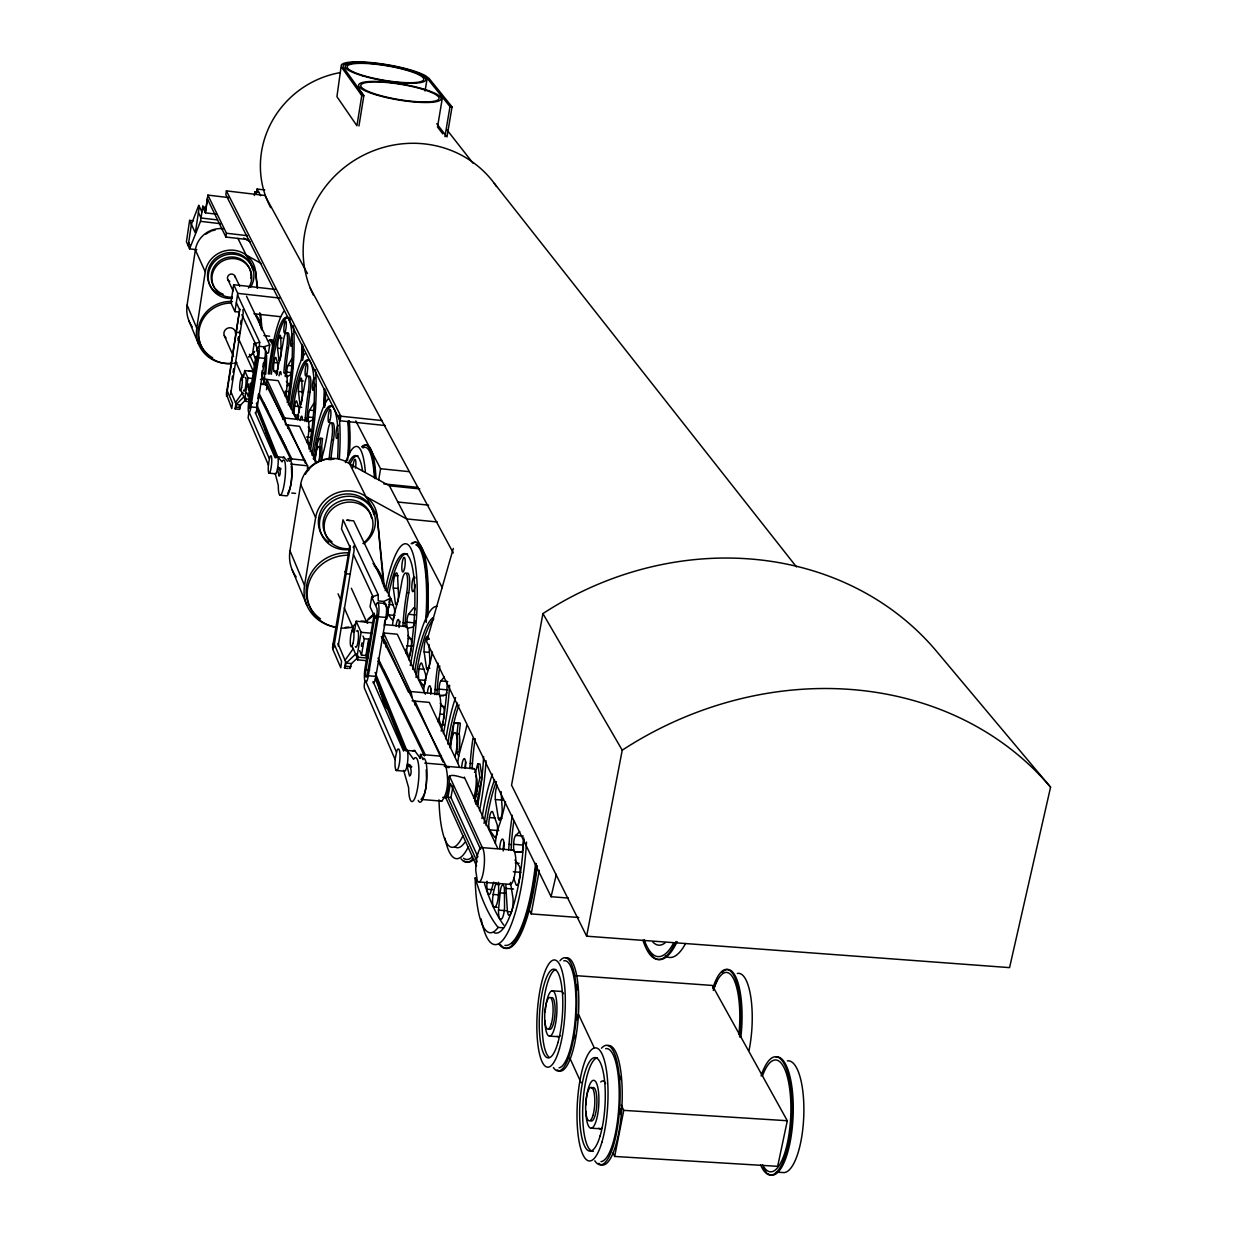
<?xml version="1.0" encoding="UTF-8"?>
<svg xmlns="http://www.w3.org/2000/svg" width="1237" height="1237" viewBox="0 0 1237 1237"><rect width="100%" height="100%" fill="white"/><g stroke="black" fill="none" stroke-linecap="round" stroke-linejoin="round"><path stroke-width="1.5" d="M464.339 777.918C462.019 778.119 445.784 770.651 449.309 780.547A16.468 3.757 -85.2 0 1 446.65 795.747L445.737 797.649L476.554 865.946M262.136 330.387L260.636 314.028M414.905 704.951L414.983 701.132L442.985 762.038M332.629 647.616L332.707 645.822M384.429 588.085L377.177 515.984L365.92 496.609L349.715 463.937A30.631 28.637 -25.1 0 0 319.749 460.86A30.631 28.637 -25.1 0 0 300.684 484.394L289.984 550.743A39.831 36.986 -24.3 0 0 296.169 576.937M287.773 428.11L287.865 425.08L305.477 463.38M239.344 406.88L239.452 405.69M469.766 768.656L470.199 763.337A78.998 18.864 -85.2 0 1 472.936 738.412M472.008 768.842L472.441 763.523A78.982 18.911 -85.2 0 1 475.178 738.597M479.863 777.516L482.136 777.717L480.002 763.987L477.745 763.801L479.863 777.516L474.962 800.648L475.889 804.375M481.672 779.434L477.219 800.834L478.147 804.56M498.511 910.123L500.15 892.867A7.778 1.902 -85.7 0 1 502.609 885.197A7.793 1.902 -85.7 0 1 504.449 891.166L504.541 907.834A11.226 2.737 -85.8 0 1 501.047 919.246A11.226 2.737 -85.8 0 1 498.511 910.123L506.057 910.695M237.612 295.195L259.708 342.247L259.275 346.298L263.929 346.808L269.712 344.86L246.488 296.184M320.739 438.285L319.795 446.882A12.432 2.335 -84.1 0 1 319.316 461.154L321.125 461.339A12.432 2.335 -84.1 0 0 321.605 447.067L322.548 438.47L320.739 438.285L317.785 439.46L316.842 448.026A12.432 2.335 -84.1 0 0 314.94 459.747L313.193 458.757L314.987 458.942L316.1 450.732A65.453 12.432 -84.1 0 1 332.939 406.045M458.154 723.181L456.979 733.773A15.37 3.525 -85.1 0 1 456.623 751.849L458.834 752.034A15.37 3.525 -85.1 0 0 459.174 733.958L460.35 723.382L458.154 723.181L453.84 723.258L452.68 733.773A15.37 3.525 -85.1 0 0 450.175 747.875M277.567 469.256C279.036 463.071 281.789 473.941 279.067 476.121L277.567 469.256L280.784 469.581M407.128 766.383C408.859 758.807 413.575 773.481 409.524 776.094L407.128 766.383L411.875 766.785M496.052 882.862C486.11 913.849 500.66 916.833 498.403 882.259M230.67 391.186L236.267 404.499L235.2 409.014L235.896 403.478M256.631 356.194L249.348 402.86L249.395 408.535L257.76 358.637M313.425 457.118L314.306 450.546A65.468 12.401 -84.1 0 1 331.269 405.891A65.468 12.401 -84.1 0 1 337.639 457.69M332.738 645.9L349.855 545.548L350.009 550.078L333.851 647.399L332.691 648.915M375.105 615.33L365.688 671.397A5.134 1.051 -84.8 0 0 365.874 676.732A5.134 1.051 -84.8 0 0 367.265 675.015L377.424 615.237M447.84 744.071L449.031 735.768A81.147 18.849 -85.2 0 1 457.474 703.049M449.789 745.926L451.211 735.953A81.132 18.895 -85.2 0 1 459.051 704.874M193.42 220.835L189.617 220.387L186.431 241.741L189.586 248.869L196.822 249.704M188.194 245.73L191.395 224.299L198.77 205.249L201.909 211.914M199.312 206.409L195.338 232.943L189.617 220.387M192.214 326.815A32.533 31.064 -22.2 0 1 187.096 305.091L195.369 249.905A24.987 23.982 -23.1 0 1 223.634 228.721M188.689 242.437L190.081 245.56L189.586 248.869L200.502 221.346L202.822 205.821L205.435 211.311M205.265 212.455L207.878 195.106L228.845 197.595M216.537 214.156L205.45 212.857L207.507 199.157M231.489 363.4A33.229 31.636 -22.5 0 1 196.76 328.161L205.249 271.908L195.369 249.905M307.441 273.532L264.919 195.461L226.402 190.885L225.83 194.673L340.098 420.766L385.233 425.528M248.776 239.7L225.861 237.025L226.448 233.236L207.878 195.106M275.186 289.396L233.669 284.696L230.902 302.818L234.937 311.616L238.741 312.033M234.937 311.616L237.751 293.355L233.669 284.696M254.343 195.539L254.93 191.735L258.734 192.183M264.703 189.957L257.064 189.045L256.275 194.24L254.93 191.735M231.907 379.852L232.494 376.11M233.066 372.368L233.654 368.626M237.983 340.546L238.555 336.804M240.535 323.986L241.091 320.383M230.592 394.618L243.21 312.93L242.885 309.714M243.581 377.455L244.663 370.559L253.492 371.502M235.107 408.89L239.731 409.416L240.658 404.963L245.715 399.829M250.06 399.427L244.74 398.855L247.988 378.027L244.663 370.559M245.359 396.969L245.39 401.329L248.915 401.7M254.126 343.654L252.874 351.648C258.332 371.44 259.662 345.896 254.126 343.654L259.708 342.247M245.39 401.329L245.885 398.175M248.065 387.367L248.606 383.887M250.477 383.068L248.328 396.814L246.843 392.809M255.812 356.627L248.761 401.87A8.412 1.423 -84 0 0 248.622 412.369A8.412 1.423 -84 0 0 250.956 406.896L258.641 357.709A8.458 1.423 -83.8 0 0 258.92 347.612A8.458 1.423 -83.8 0 0 256.77 350.86M256.662 406.045L257.234 402.303M257.822 398.561L258.409 394.819M261.641 374.254L262.213 370.528M262.801 366.786L263.388 363.044M255.533 413.204A8.412 1.423 -84 0 0 257.172 407.561L264.873 358.39A8.443 1.438 -83.8 0 0 265.337 349.452A8.443 1.438 -83.8 0 0 263.837 348.571M263.388 383.532L263.976 379.744L261.935 375.259M269.712 344.86L268.46 352.854L265.568 353.844M266.465 389.779L267.3 384.429L283.118 418.956M436.769 123.746L446.99 136.905L452.046 106.861L429.131 78.503L425.652 75.828A44.996 8.535 9.5 0 0 378.105 63.35A44.996 8.535 9.5 0 0 341.319 65.051L336.928 96.672L356.921 125.757L361.792 95.512L357.23 86.559L363.833 95.744L358.962 125.973M336.479 627.144A40.867 37.79 -24.4 0 1 304.549 585.518L315.621 517.623L300.684 484.394M340.098 420.766L340.855 416.204L226.402 190.885M425.064 91.028L427.182 78.287A42.939 8.133 9.5 0 0 378.414 63.783A42.939 8.133 9.5 0 0 343.623 67.618L363.833 95.744L361.792 95.512L341.598 67.324M338.211 645.884L354.091 550.48L353.937 545.95L353.179 547.403M344.458 667.361A4.407 0.881 -84.7 0 0 344.566 667.903L346.205 663.109L337.933 643.487M442.475 97.275L437.511 127.04L442.815 133.905M378.738 479.693L380.579 468.73L355.777 420.889M354.4 631.813L356.163 621.221L373.45 622.829M349.715 667.501A4.391 0.881 -84.7 0 0 349.947 668.583L351.509 663.589L358.235 657.156M367.451 658.099L356.921 657.141L361.096 632.293L356.163 621.221M444.933 136.642L449.99 106.614L427.182 78.287M366.879 660.682L357.57 659.831L358.204 656.058M367.358 659.12L365.905 655.533L361.498 655.146L364.266 638.74L362.951 636.065M371.688 597.131L370.064 606.733L375.321 618.144A5.257 1.082 -84.6 0 0 376.852 614.882A5.257 1.082 -84.6 0 0 376.945 608.48L371.688 597.131L378.182 594.703L343.02 519.787L341.505 528.91L349.483 546.043M365.905 655.533L368.672 639.142L364.266 638.74M368.085 658.084L366.631 654.528L368.75 641.972M374.316 613.243L365.039 668.212A10.329 2.118 -84.8 0 0 365.07 681.541A10.329 2.118 -84.8 0 0 368.332 675.758L378.321 616.737A10.375 2.134 -84.6 0 0 378.661 604.692A10.375 2.134 -84.6 0 0 376.002 605.125M369.368 645.668L367.853 654.636L366.631 654.528M373.079 682.855A10.329 2.134 -84.8 0 0 375.878 676.438L385.913 617.449A10.36 2.165 -84.6 0 0 386.377 606.269A10.36 2.165 -84.6 0 0 384.166 604.414M388.928 607.754L390.552 598.167L353.674 520.854L346.561 520.143M383.717 643.116L384.336 639.467L408.334 691.823M385.836 646.997L386.454 643.364M419.9 758.095L420.534 754.415L441.176 756.178M477.188 861.864L447.949 797.277L450.407 783.438L480.575 849.247M477.915 856.87L450.948 797.525L453.098 785.418M226.557 392.655L227.206 390.706L232.494 403.123L231.783 408.581L226.371 394.031L239.777 308.987L226.479 396.072M542.919 613.598L511.561 785.201L586.647 936.193L1009.562 967.628L1050.569 787.196L936.131 650.801A307.472 272.975 -30.7 0 0 542.919 613.598L622.226 750.194L586.647 936.193M578.761 917.498L531.183 913.911L539.301 870.307M332.846 645.049L333.727 642.9L341.551 661.269L340.824 667.825L332.846 649.394M574.973 975.576L712.296 985.441L787.304 1120.737L777.671 1166.321L614.665 1156.456L623.757 1110.362L621.283 1105.136M410.87 766.955L411.04 766.105M457.721 762.966A27.075 6.293 -85.2 0 1 458.695 756.224L461.556 745.231A75.287 17.194 -84.9 0 0 466.736 725.671M477.219 806.246L478.843 798.855A81.147 18.849 -85.2 0 0 483.59 756.549M568.355 898.047L551.083 896.717L556.341 874.312M321.651 458.942L322.78 454.675A61.046 11.38 -84 0 0 327.681 431.728A13.143 2.489 -84 0 1 331.686 423.317A13.143 2.489 -84 0 1 331.64 439.8A63.412 12.277 -84.1 0 0 329.042 459.777M477.745 763.801L475.456 772.398A15.803 3.711 -85.3 0 0 474.482 772.352M453.314 548.439L426.626 641.632L551.083 896.717M493.687 882.136L490.501 892.928A11.04 2.66 -85.7 0 1 487.1 889.248A11.04 2.66 -85.7 0 1 487.053 881.239M263.404 383.315L264.548 381.692L307.596 465.808L308.57 470.508M291.267 373.744A7.608 1.361 -83.9 0 1 290.85 374.595L287.324 376.636A5.257 0.928 -83.9 0 1 286.737 372.105A5.257 0.928 -83.9 0 1 288.005 365.41L291.808 358.792A7.608 1.361 -83.9 0 1 292.473 359.178M282.995 419.436L283.66 418.292A12.741 2.258 -84 0 1 285.531 424.739L299.586 426.301L316.734 462.87M308.338 417.039L313.672 417.596A7.901 1.469 -84 0 1 312.76 419.931L308.972 421.832A5.458 1.005 -84 0 1 308.338 417.039A5.458 1.005 -84 0 1 309.667 410.127L313.734 403.463A7.901 1.469 -84 0 1 314.724 410.081A7.901 1.469 -84 0 1 314.585 412.107M345.015 660.326L353.225 648.667M235.463 402.613L242.251 393.119L243.766 393.289M413.978 624.84A9.277 2.01 -84.6 0 1 412.849 627.174L407.839 628.164A6.401 1.376 -84.6 0 1 406.911 622.165A6.401 1.376 -84.6 0 1 408.55 614.279L413.869 607.63A9.277 2.01 -84.6 0 1 415.153 609.686M287.68 493.393C292.319 485.321 292.087 475.054 291.252 466.009M443.588 695.859L440.125 695.55A6.711 1.515 -84.9 0 1 439.089 689.133A6.711 1.515 -84.9 0 1 440.851 680.938L444.299 676.995M243.859 396.799L236.267 404.499L240.658 404.963M522.555 852.324L514.932 851.721A7.453 1.84 -85.6 0 1 513.633 844.299A7.453 1.84 -85.6 0 1 515.674 835.423L519.772 831.651M426.27 769.677C426.425 779.418 427.786 791.634 421.044 799.427L441.81 801.143C449.278 791.402 448.304 776.372 445.521 764.837L381.305 636.483M378.182 594.703L378.244 600.904L383.887 601.445L390.552 598.167M440.125 695.55L445.583 694.931A9.726 2.196 -84.9 0 0 446.789 692.565M460.35 723.382L453.84 723.258M514.932 851.721L521.488 852.107A10.793 2.675 -85.6 0 0 523.545 847.592M776.279 1172.135L783.98 1172.599A55.943 17.782 -87.4 0 0 803.803 1114.877A55.943 17.782 -87.4 0 0 787.397 1060.882M591.301 1128.221L600.502 1128.793M623.757 1110.362L787.304 1120.737M549.877 1036.127L558.66 1036.73M551.903 990.791L560.655 991.409A22.745 5.907 -86.3 0 1 563.531 993.713M505.979 884.733A7.437 1.825 -85.7 0 0 505.948 888.429L507.433 911.576L511.252 911.855M498.124 927.41A85.569 20.704 -85.5 0 1 475.163 877.621A376.991 94.692 -84.5 0 0 498.124 927.41L503.66 927.827M479.291 881.981L510.618 884.409M495.681 884.331L499.439 884.625M505.948 888.429L513.541 889.016M487.1 889.248L492.682 889.681M500.15 892.867L505.809 893.3M493.115 894.444L498.727 894.861M493.486 907.061L497.228 907.339M515.272 863.009L519.076 863.302M513.324 871.76L520.932 872.348M489.465 829.841L494.769 837.263A6.386 1.546 -85.5 0 0 497.011 833.042A6.386 1.546 -85.5 0 0 497.073 824.352L492.682 811.874A9.138 2.196 -85.4 0 0 489.465 817.564A9.138 2.196 -85.4 0 0 489.465 829.841L498.727 830.599M515.674 835.423L523.282 836.042M513.633 844.299L523.143 845.057A7.437 1.855 -85.6 0 0 523.313 850.298M508.654 850.005A28.544 6.943 -85.6 0 0 509.041 844.376L511.391 844.562A83.374 20.936 -85.6 0 1 513.803 821.152M480.915 847.515L513.278 850.097M442.738 797.401L445.737 797.649M474.962 800.648L477.219 800.834M497.212 785.155A10.453 2.52 -85.3 0 0 495.357 799.535L498.31 817.982L502.036 818.291M489.465 817.564L495.016 818.013M396.288 770.481L404.19 771.146M477.575 786.144L479.832 786.33M476.662 794.247L478.92 794.432M495.357 799.535L502.794 800.153M447.949 797.277L450.948 797.525M420.456 758.482L415.013 751.106L407.128 750.442L413.591 759.286A22.003 4.824 -85.2 0 1 418.941 771.378A22.003 4.824 -85.2 0 1 413.962 799.952A22.003 4.824 -85.2 0 1 408.627 787.706L403.664 770.388A10.855 2.35 -85.1 0 0 407.762 760.492A10.855 2.35 -85.1 0 0 405.319 750.411M470.199 763.337L472.441 763.523M424.755 763.074L445.521 764.837M444.191 766.136L473.987 768.656M445.397 767.249L449.108 767.574M407.36 764.93L410.529 765.193M438.656 718.496L440.805 724.789L444.284 725.098M456.979 733.773L459.174 733.958M410.158 691.498L438.594 694.034M412.122 700.869L429.254 702.384L459.453 766.77M440.604 706.141L444.068 706.435M440.496 714.058L443.959 714.367M428.729 639.081A9.463 2.087 -84.7 0 0 425.806 638.833A9.463 2.087 -84.7 0 0 424.136 651.914L426.471 667.949L429.873 668.258M419.065 668.861A8.272 1.809 -84.8 0 1 421.802 663.31L425.404 673.794A5.768 1.268 -84.8 0 1 425.281 681.556A5.768 1.268 -84.8 0 1 423.363 685.654L418.987 679.809A8.272 1.809 -84.8 0 1 419.065 668.861L424.121 669.31M351.509 663.589L346.205 663.109L355.591 654.11L357.416 654.28M345.68 666.217L350.999 666.697M365.905 669.774L369.662 670.114M344.706 668.243L348.185 668.428M440.851 680.938L447.779 681.572M418.987 679.809L425.729 680.427M368.332 675.758L375.878 676.438M439.089 689.133L447.732 689.906M434.713 694.575A25.761 5.721 -84.9 0 0 435.084 689.504L437.218 689.705A75.055 17.148 -84.9 0 1 439.769 665.923M383.223 640.58A14.937 3.108 -84.7 0 0 383.64 632.957L397.293 634.225L425.404 694.173M361.096 632.293L371.641 633.267M425.806 638.833L429.193 639.142M408.365 638.431L411.674 638.725M406.586 645.791L413.204 646.394M424.136 651.914L429.224 652.378M408.55 614.279L415.184 614.897M388.248 606.377A7.886 1.654 -84.6 0 0 388.433 614.82L394.912 615.423M378.321 616.737L385.913 617.449M406.911 622.165L415.184 622.938M392.593 624.53A24.585 5.226 -84.6 0 1 395.917 608.032A68.514 14.303 -84.4 0 0 401.669 582.704A14.782 3.154 -84.5 0 1 406.525 573.798A14.782 3.154 -84.5 0 1 406.71 592.647A71.53 15.571 -84.6 0 0 403.138 622.644L405.179 622.845A24.57 5.226 -84.6 0 1 404.963 626.046M384.568 624.592L406.324 626.618M393.289 588.008L395.376 603.022A6.293 1.33 -84.6 0 0 397.293 602.806A6.293 1.33 -84.5 0 0 398.453 594.1L397.572 575.499A9.03 1.902 -84.5 0 0 394.866 575.468A9.03 1.902 -84.5 0 0 393.289 588.008L398.144 588.472M406.71 592.647L408.751 592.832A71.53 15.617 -84.6 0 0 405.179 622.845M377.78 602.821L385.341 603.532M388.557 604.429L393.397 604.878M394.866 575.468L398.113 575.777M350.164 574.107L346.082 573.721L345.03 571.401M397.85 502.036L428.59 505.129M291.762 493.022L295.519 493.393M279.979 495.187L286.474 495.836A17.689 3.185 -84.2 0 0 291.515 479.399A17.689 3.185 -84.2 0 0 290.355 460.721M437.233 521.968L406.602 518.922L365.92 496.609M290.695 464.076L307.596 465.808M277.737 468.05L280.969 468.39M383.841 483.914L418.075 487.409M269.047 473.152L275.495 473.802M349.715 463.937L389.439 485.816L419.807 488.909M306.606 436.986L311.94 437.542M331.64 439.8L333.464 439.985A63.396 12.308 -84.1 0 0 330.867 459.963M317.785 439.46L319.579 439.645M319.795 446.882L321.605 447.067M287.463 461.277L284.201 457.489L277.768 456.824L282.067 461.88A17.689 3.154 -84.2 0 1 285.546 469.766A17.689 3.154 -84.2 0 1 281.773 493.393A17.689 3.154 -84.2 0 1 278.31 485.414L275.14 473.369A8.752 1.546 -84.1 0 0 278.062 464.478A8.752 1.546 -84.1 0 0 276.531 457.319M304.75 460.257L287.927 458.525L289.303 461.293M380.579 468.73L409.138 471.653M309.667 410.127L315.002 410.684M340.855 416.204L382.233 420.58M250.956 406.896L257.172 407.561M235.85 407.112L240.256 407.576M299.153 412.199A4.716 0.85 -84 0 0 299.029 408.426L296.664 401.035A6.757 1.222 -84 0 0 294.669 406.138A6.757 1.222 -84 0 0 294.483 414.843L297.962 415.215M297.514 419.807A20.998 3.819 -84 0 1 299.988 407.128A58.742 10.53 -83.9 0 0 304.596 384.8A12.633 2.304 -83.9 0 1 308.353 376.373A12.633 2.304 -83.9 0 1 308.291 392.036A60.907 11.334 -84 0 0 305.276 417.781L307.039 417.967A20.998 3.835 -84 0 1 306.761 421.601M284.294 417.982L307.657 420.441M308.554 430.893L312.111 431.265M264.641 379.202L278.186 380.656L296.215 419.096M247.988 378.027L253.322 378.599M260.419 379.357L263.976 379.744M286.969 385.449L290.386 385.82M261.038 384.197L266.233 384.753M308.291 392.036L310.039 392.222A60.907 11.349 -84 0 0 307.039 417.967M298.426 391.418L299.849 403.525A5.381 0.974 -83.9 0 0 301.302 402.937A5.381 0.974 -83.9 0 0 302.261 395.438L301.797 380.099A7.731 1.392 -83.9 0 0 299.756 380.625A7.731 1.392 -83.9 0 0 298.426 391.418L301.921 391.789M290.2 391.835L285.067 391.279L287.34 398.5A6.68 1.191 -83.9 0 0 288.685 396.505M294.669 406.138L299.895 406.695M299.988 407.128L301.735 407.313M249.348 402.86L252.441 403.185M258.641 357.709L264.873 358.39M277.706 371.487A4.546 0.789 -83.9 0 1 276.578 374.007L273.81 370.853A6.51 1.129 -83.9 0 1 274.011 362.503L277.382 362.874M288.005 365.41L293.154 365.966M286.737 372.105L291.886 372.662M273.81 370.853L277.165 371.208M285.252 376.558A20.225 3.556 -83.9 0 0 285.531 373.064L283.83 372.878A58.618 10.484 -83.8 0 1 286.721 348.076A12.169 2.134 -83.8 0 0 286.829 333.093A12.169 2.134 -83.8 0 0 283.288 341.381A56.608 9.772 -83.8 0 1 278.928 363.029A20.225 3.541 -83.9 0 0 276.578 375.29M299.756 380.625L303.251 380.996M263.929 335.567L269.62 336.201M280.211 359.055A5.195 0.912 -83.8 0 1 278.866 359.689L277.567 348.2A7.453 1.299 -83.8 0 1 278.835 337.778L282.206 338.149M286.721 348.076L288.407 348.262A58.603 10.514 -83.8 0 0 285.531 373.064M277.567 348.2L280.938 348.556M253.941 313.734L280.521 316.703M237.751 293.355L279.593 298.071M217.511 219.923L200.997 217.975L198.415 212.455M200.502 221.346L220.665 223.711M226.448 233.236L247.446 235.679M206.332 207.399L202.652 206.966L205.45 212.857M449.99 106.614L452.046 106.861M265.197 360.23L266.543 352.715L263.929 346.808M440.573 800.741L441.81 801.143M237.906 238.37L246.163 255.008L261.223 263.527M243.643 238.03L250.199 241.756M257.976 351.107L258.363 353.303M308.199 426.935L311.322 430.569A6.927 1.283 -84 0 1 311.569 435.996M294.483 414.843L297.468 418.338A4.716 0.85 -84 0 0 298.658 415.771M494.321 183.416L796.442 566.871M446.928 129.823L473.044 163.222M407.947 635.431L411.117 639.514A8.133 1.763 -84.7 0 1 411.55 646.162M388.433 614.82L392.454 620.031A5.505 1.16 -84.6 0 0 394 617.356M440.279 703.235L443.758 707.827A8.535 1.933 -85 0 1 443.696 719.207M344.597 667.995L345.649 661.64M514.932 860.024L519.432 866.287A9.463 2.35 -85.7 0 1 519.478 879.105A9.463 2.35 -85.7 0 1 516.061 884.811L513.742 878.208M246.163 255.008L255.533 271.197L257.528 287.958M257.064 189.045L260.682 195.724M310.286 288.159L453.283 552.97M389.439 485.816L442.258 587.699M259.26 393.737L291.824 458.927M263.589 402.69L267.81 411.132M279.639 434.805L286.396 448.335M258.456 394.325L291.221 460.056M368.672 639.142L370.358 642.606M377.981 658.13L425.312 754.833M383.501 669.727L389.423 681.803M378.027 660.975L424.461 755.962M420.534 754.415L423.069 759.611M207.321 198.77L225.861 237.025M235.015 276.361L239.715 286.257M456.623 751.849L458.695 756.224M383.887 601.445L387.676 609.485A5.242 1.098 -84.6 0 1 387.598 615.887A5.242 1.098 -84.6 0 1 386.037 619.149M528.725 908.685L531.183 913.911M578.607 1014.556L594.193 1047.646M464.308 777.114L497.722 848.35M227.732 279.361L233.144 290.958M236.375 302.756L239.53 309.544M241.895 314.631L256.09 345.154M353.457 554.609L373.373 597.425M284.556 417.874L266.898 379.45A12.262 2.103 -83.9 0 1 266.512 385.604M383.64 632.957L411.21 692.921M449.356 775.862L482.105 847.113M239.421 331.191L240.148 332.753L236.777 332.382L236.066 330.805M249.41 354.308L255.703 368.116M569.901 1058.161L581.081 1082.731M613.057 1152.946L614.665 1156.456M238.277 338.072L253.198 371.054M351.354 588.24L367.142 623.139M224.284 335.614L233.515 356.534M235.819 361.776L242.73 377.455M338.041 593.822L341.134 600.826M344.211 607.846L353.488 628.875M255.255 412.524L275.078 457.752M403.602 751.106L373.234 681.803A3.866 0.804 -84.8 0 0 373.048 681.556M241.447 391.263L244.74 398.855M352.035 645.915L356.921 657.141M356.782 658.038L357.57 659.831M269.403 458.819L248.946 411.72L248.127 417.843L268.429 465.019M396.474 752.173L365.704 681.139A3.866 0.789 -84.8 0 0 364.482 683.288A3.866 0.789 -84.8 0 0 364.482 688.298L395.191 759.642M187.096 305.091L196.76 328.161M289.984 550.743L304.549 585.518M189.06 321.125L198.755 344.489M292.21 569.901L306.807 605.109M375.105 672.449L406.988 750.859M375.306 675.912L405.705 750.751M375.321 678.788L404.313 750.318M359.642 650.538L361.498 655.146M256.368 403.448L277.784 457.072M256.77 406.911L276.732 456.963M256.94 409.663L276.098 457.783M406.076 649.023L408.349 655.796A8.133 1.763 -84.7 0 0 411.024 650.291A8.133 1.763 -84.7 0 0 411.349 648.281M307.596 440.063L309.064 444.686A6.927 1.283 -84 0 0 311.136 439.537M510.464 882.368L512.999 898.186A10.762 2.644 -85.8 0 1 511.082 912.937A10.746 2.644 -85.8 0 1 507.433 911.576M257.25 288.19L255.533 271.197A25.529 24.431 -23.4 0 0 230.778 250.106A25.529 24.431 -23.4 0 0 205.249 271.908M259.739 312.714L261.27 327.82M383.578 585.565L377.177 515.984A31.435 29.271 -25.3 0 0 347.133 490.934A31.435 29.271 -25.3 0 0 315.621 517.623M501.093 791.587L502.16 808.349A7.298 1.763 -85.4 0 1 500.784 818.322A7.298 1.763 -85.4 0 1 498.31 817.982M429.023 644.462L429.78 658.795A6.602 1.453 -84.8 0 1 428.543 667.887A6.587 1.453 -84.8 0 1 426.471 667.949M332.598 647.554L332.66 648.374M622.226 750.194A336.495 292.875 -30.7 0 1 1050.569 787.196M282.964 457.984A8.752 1.562 -84.1 0 1 284.201 457.489M422.899 758.513A21.988 4.871 -85.2 0 1 426.363 783.377A21.988 4.871 -85.2 0 1 418.214 800.37M413.204 751.075A10.855 2.381 -85.1 0 1 415.013 751.106M361.529 646.394A7.499 6.896 -24.7 0 1 362.132 642.776M352.189 631.782A9.819 9.03 -24.6 0 1 356.148 623.185M360.833 621.206A9.819 9.03 -24.6 0 1 367.946 622.799M356.658 631.148A8.427 1.701 -84.7 0 1 358.39 638.601A8.427 1.701 -84.7 0 1 355.344 646.642M347.241 520.375A4.855 4.515 -25.3 0 1 349.684 520.607M409.261 691.591A15.664 3.402 -84.9 0 1 411.967 697.266M437.666 694.112A15.633 3.51 -85 0 1 440.666 703.312A15.633 3.51 -85 0 1 438.068 721.743M512.164 850.005A17.349 4.268 -85.6 0 1 515.659 867.632A17.349 4.268 -85.6 0 1 509.505 884.269M472.967 768.656A16.437 3.866 -85.3 0 1 476.276 778.676A16.437 3.866 -85.3 0 1 473.539 797.973M405.473 626.772A14.906 3.201 -84.7 0 1 408.195 635.246A14.906 3.201 -84.7 0 1 405.736 652.889M226.093 337.887A5.876 5.582 -22.5 0 1 224.593 330.851A5.876 5.582 -22.5 0 1 231.566 327.96A5.876 5.582 -22.5 0 1 235.478 334.005M248.498 389.933A6.17 5.829 -23.1 0 1 248.962 386.903M241.772 380.099A8.071 7.654 -23 0 1 243.457 374.363M248.838 371.301A8.071 7.654 -23 0 1 252.936 371.749M245.235 377.687A6.912 1.144 -83.9 0 1 245.807 385.542A6.912 1.144 -83.9 0 1 243.581 390.196M229.804 281.387A3.943 3.773 -23.4 0 1 227.562 277.088A3.943 3.773 -23.4 0 1 231.613 274.057A3.943 3.773 -23.4 0 1 235.262 277.304M307.008 420.75A12.71 2.335 -84 0 1 308.956 427.213A12.71 2.335 -84 0 1 306.931 442.413M307.255 467.802A13.251 2.443 -84.2 0 1 307.688 469.287M261.656 376.156A12.262 2.087 -83.9 0 1 263.991 373.311A12.262 2.087 -83.9 0 1 264.517 382.187M285.422 375.569A12.246 2.165 -83.9 0 1 287.216 381.645A12.246 2.165 -83.9 0 1 285.283 396.304M399.149 626.401A7.376 1.577 -84.6 0 1 400.154 621.438M414.72 577.231A7.453 1.608 -84.5 0 1 415.029 578.096M415.122 584.776A7.453 1.608 -84.5 0 1 412.911 591.673A7.453 1.608 -84.5 0 1 411.89 585.024A7.453 1.608 -84.5 0 1 413.916 576.968M396.072 626.108A7.376 1.562 -84.6 0 1 398.376 619.474A7.376 1.562 -84.6 0 1 399.087 627.468M387.119 592.214A73.663 15.648 -84.6 0 1 410.931 561.799A73.663 15.648 -84.6 0 1 408.937 659.893M384.259 625.922A73.663 15.679 -84.6 0 1 384.831 620.294M388.387 596.172A73.663 15.679 -84.6 0 1 407.591 553.929M385.155 590.621A83.59 17.751 -84.6 0 1 412.617 552.583A83.59 17.751 -84.6 0 1 410.282 665.537M387.428 708.816A83.59 17.751 -84.6 0 1 380.78 690.602M416.884 544.898A83.528 17.967 -84.7 0 1 420.132 547.666M422.343 551.965A83.528 17.967 -84.7 0 1 423.997 557.129M424.477 559.124A83.528 17.967 -84.7 0 1 425.466 564.087M426.023 567.798A83.528 17.967 -84.7 0 1 426.719 573.813M427.26 580.818A83.528 17.967 -84.7 0 1 427.244 613.49M415.833 544.79A83.544 17.936 -84.7 0 1 425.729 620.711M406.973 573.38A14.782 3.154 -84.5 0 1 409.524 578.313A14.782 3.154 -84.5 0 1 408.751 592.832M403.138 622.644A24.585 5.226 -84.6 0 1 402.922 625.86M383.563 698.379A73.694 15.555 -84.6 0 1 378.553 685.607M412.199 543.77A86.018 18.493 -84.7 0 1 427.615 616.799M411.163 543.662A86.018 18.478 -84.7 0 1 426.162 622.427M414.874 620.727A9.277 2.01 -84.6 0 1 414.472 622.953M394.232 616.011A5.505 1.16 -84.6 0 0 394.371 608.65L391.093 598.971A7.886 1.654 -84.6 0 0 390.243 598.924M388.897 602.543A7.886 1.654 -84.6 0 1 389.763 599.698M430.615 692.844A7.731 1.716 -84.9 0 1 431.249 689.133M427.414 692.565A7.731 1.716 -84.9 0 1 429.888 685.762A7.731 1.716 -84.9 0 1 430.692 694.251M432.424 652.069A71.715 15.648 -84.6 0 1 427.167 673.469A25.761 5.721 -84.9 0 0 423.626 690.602M435.084 689.504A75.07 17.102 -84.9 0 1 438.022 663.156M443.325 721.233A8.535 1.933 -85 0 1 440.805 724.789M449.619 685.267A87.611 19.452 -84.9 0 1 443.434 733.572M412.771 669.403A87.611 19.452 -84.9 0 1 436.893 606.3M437.218 689.705A25.761 5.737 -84.9 0 1 436.847 694.761M416.019 677.505A77.204 17.179 -84.9 0 1 433.816 618.948M447.284 683.412A77.22 17.132 -84.9 0 1 441.192 731.191M414.766 671.552A77.22 17.132 -84.9 0 1 432.888 617.742M465.035 767.945A8.118 1.886 -85.2 0 1 465.901 761.992M450.655 747.612A13.344 3.062 -85.1 0 1 453.964 733.216A13.344 3.062 -85.1 0 1 457.072 739.834A13.344 3.062 -85.1 0 1 454.845 756.518M462.978 835.686A81.178 18.741 -85.2 0 1 438.996 799.844M475.967 775.398A13.731 3.232 -85.3 0 1 477.065 786.392A13.731 3.232 -85.3 0 1 474.792 798.994M472.673 859.112A94.754 22.251 -85.2 0 1 461.107 858.834M473.817 859.205A94.739 22.281 -85.2 0 1 464.354 861.029M461.679 767.667A8.118 1.886 -85.2 0 1 464.292 758.575A8.118 1.886 -85.2 0 1 465.421 767.79M486.033 760.77A92.079 21.385 -85.2 0 1 479.523 810.652M468.359 846.773A92.079 21.385 -85.2 0 1 444.933 838.098M445.908 739.015A92.079 21.385 -85.2 0 1 455.572 697.622M472.704 856.452A92.017 21.617 -85.2 0 1 463.519 858.262M464.787 842.382A81.147 18.849 -85.2 0 1 454.659 846.696M677.165 941.651A98.914 28.281 -85.9 0 1 648.203 950.171M675.974 941.558A98.914 28.265 -85.8 0 1 642.962 940.259M673.871 942.656A96.069 27.446 -85.8 0 1 644.183 939.78M665.29 942.671A84.657 24.183 -85.8 0 1 652.749 941.883M685.561 943.537A95.991 27.709 -85.9 0 1 665.351 955.954M503.196 850.948A8.566 2.087 -85.6 0 1 504.124 842.521M523.143 845.057A7.437 1.855 -85.6 0 1 523.792 839.475M535.59 863.302A96.996 23.874 -85.6 0 1 504.882 945.346M526.498 842.057A97.074 23.627 -85.6 0 1 506.149 935.358A97.074 23.627 -85.6 0 1 481.131 918.875M481.966 818.585A97.074 23.627 -85.6 0 1 492.465 774.084M536.301 863.751A99.888 24.585 -85.6 0 1 499.222 944.419M537.306 865.73A99.872 24.616 -85.6 0 1 500.413 944.496M486.079 825.527A85.523 20.874 -85.6 0 1 496.315 781.614M523.746 837.882A85.539 20.813 -85.6 0 1 494.29 932.791M484.069 823.425A85.539 20.813 -85.6 0 1 494.599 779.928M503.799 925.168A376.79 95.435 -84.5 0 1 484.471 883.589M511.391 844.562A28.544 6.958 -85.6 0 1 511.005 850.19M509.041 844.376A83.389 20.89 -85.6 0 1 512.304 815.307M495.326 843.325A28.544 6.943 -85.6 0 1 499.408 824.754A79.23 18.957 -85.2 0 0 505.485 801.731M499.702 848.505A8.566 2.087 -85.6 0 1 502.516 839.026A8.566 2.087 -85.6 0 1 503.815 848.845M535.868 871.219A96.996 23.905 -85.6 0 1 535.064 877.033M534.477 880.837A96.996 23.905 -85.6 0 1 533.858 884.579M533.209 888.228A96.996 23.905 -85.6 0 1 532.467 892.109M531.694 895.944A96.996 23.905 -85.6 0 1 528.694 908.546M524.148 923.049A96.996 23.905 -85.6 0 1 522.292 927.75M519.092 934.461A96.996 23.905 -85.6 0 1 515.814 939.656M514.499 941.264A96.996 23.905 -85.6 0 1 511.855 943.754M255.564 314.183A31.543 30.028 -22.5 0 1 260.311 325.748M212.656 357.802A31.543 30.028 -22.5 0 1 199.791 322.857A31.543 30.028 -22.5 0 1 232.463 301.503M232.386 297.189A20.055 19.204 -23.4 0 1 212.223 275.093A20.055 19.204 -23.4 0 1 239.251 259.708A20.055 19.204 -23.4 0 1 248.436 288.051M255.41 314.554A31.59 30.059 -22.5 0 1 261.316 328.934M254.683 351.385A31.59 30.059 -22.5 0 1 248.807 357.045M236.978 362.657A31.59 30.059 -22.5 0 1 233.747 363.291M232.123 363.492A31.59 30.059 -22.5 0 1 198.786 334.67A31.59 30.059 -22.5 0 1 231.566 303.05M205.945 234.164A22.467 21.555 -23.1 0 1 211.048 231.257M212.424 230.747A22.467 21.555 -23.1 0 1 215.269 229.958M254.111 351.973A33.229 31.636 -22.5 0 1 249.039 356.627M214.156 286.953A20.024 19.174 -23.4 0 1 227.113 257.512A20.024 19.174 -23.4 0 1 250.771 278.572M223.186 294.267A20.024 19.174 -23.4 0 1 215.114 288.314M219.939 294.746A22.977 21.988 -23.4 0 1 216.568 257.497A22.977 21.988 -23.4 0 1 252.719 269.666M232.216 298.395A23.008 22.019 -23.4 0 1 208.481 273.733A23.008 22.019 -23.4 0 1 238.803 255.193A23.008 22.019 -23.4 0 1 250.663 287.123M271.382 374.208A60.613 10.654 -83.9 0 1 290.633 319.734M289.288 393.443A6.68 1.191 -83.9 0 0 289.489 384.846L286.582 381.584A4.608 0.82 -83.9 0 0 286.381 381.522M292.504 343.345A6.123 1.082 -83.8 0 1 290.618 343.267A6.123 1.082 -83.8 0 1 292.535 334.16M287.401 333.17A12.169 2.149 -83.8 0 1 289.133 336.51A12.169 2.149 -83.8 0 1 288.407 348.262M292.581 367.002A7.608 1.361 -83.9 0 1 292.04 370.837M278.835 337.778A7.453 1.299 -83.8 0 1 280.753 337.16L281.139 351.803A5.195 0.912 -83.8 0 1 280.474 358.096M278.062 369.214A4.546 0.789 -83.9 0 0 278.078 364.436L275.882 357.508A6.51 1.129 -83.9 0 0 274.011 362.503M269.357 437.403A60.628 10.561 -83.9 0 1 265.089 428.095M279.021 375.862A6.061 1.067 -83.9 0 1 280.366 371.579A6.061 1.067 -83.9 0 1 281.093 374.703M269.728 374.038A60.613 10.623 -83.9 0 1 288.669 319.069A60.613 10.623 -83.9 0 1 287.17 402.52M302.292 344.35A70.787 12.556 -83.9 0 1 301.813 359.967M303.158 346.082A70.787 12.571 -83.9 0 1 302.694 360.06M301.859 345.339A68.746 12.184 -83.9 0 1 301.411 360.307M293.37 325.81A68.777 12.061 -83.9 0 1 288.345 405.009M271.444 445.382A68.777 12.061 -83.9 0 1 267.594 435.3M268.336 374.007A68.777 12.061 -83.9 0 1 283.922 311.337M302.725 347.21A68.746 12.2 -83.9 0 1 302.292 360.4M305.276 417.781A20.998 3.819 -84 0 1 304.998 421.415M300.127 420.565A6.293 1.144 -84 0 1 301.565 416.173A6.293 1.144 -84 0 1 302.354 419.498M324.249 389.655A71.39 13.143 -84 0 1 323.692 407.298M315.404 369.786A71.421 13.004 -84 0 1 310.224 451.706M290.092 407.004A71.421 13.004 -84 0 1 305.168 353.442M325.625 390.444A73.493 13.561 -84 0 1 325.161 405.04M325.145 393.103A71.375 13.159 -84 0 1 324.604 407.39M292.535 413.065A62.932 11.489 -84 0 1 309.59 360.029M308.91 376.373A12.633 2.319 -83.9 0 1 310.781 379.975A12.633 2.319 -83.9 0 1 310.039 392.222M324.712 388.634A73.509 13.545 -84 0 1 324.14 406.818M291.298 409.339A62.948 11.458 -84 0 1 310.92 363.09A62.948 11.458 -84 0 1 308.956 449.016M314.909 384.197A6.371 1.175 -83.9 0 1 312.884 390.289A6.371 1.175 -83.9 0 1 312.884 381.816A6.371 1.175 -83.9 0 1 314.909 378.661M338.428 433.831A6.618 1.268 -84 0 1 336.402 438.161A6.618 1.268 -84 0 1 336.387 429.919A6.618 1.268 -84 0 1 338.428 425.574M332.227 423.162A13.143 2.505 -84 0 1 334.222 427.182A13.143 2.505 -84 0 1 333.464 439.985M339.015 415.338A74.282 14.071 -84.1 0 1 339.294 459.391M311.94 455.17A74.282 14.071 -84.1 0 1 328.253 398.793M315.188 462.066A10.808 2.026 -84.1 0 1 318.404 446.526A10.808 2.026 -84.1 0 1 319.084 460.628M348.37 420.611A76.447 14.643 -84.1 0 1 348.37 456.298M349.329 420.704A76.447 14.658 -84.1 0 1 349.437 454.427M348.849 422.204A74.235 14.241 -84.1 0 1 349.066 425.497M349.298 430.785A74.235 14.241 -84.1 0 1 349.267 447.361M349.128 451.134A74.235 14.241 -84.1 0 1 348.942 454.938M347.906 422.095A74.251 14.225 -84.1 0 1 347.674 460.241M350.473 463.21A68.205 13.483 -84.3 0 1 358.003 455.834M348.602 463.025A68.221 13.452 -84.3 0 1 362.565 470.972M362.905 447.949A77.359 15.432 -84.3 0 1 374.409 478.008M370.28 451.041A77.359 15.447 -84.3 0 1 373.157 459.685M374.084 464.818A77.359 15.447 -84.3 0 1 374.826 470.74M375.151 474.56A77.359 15.447 -84.3 0 1 375.383 478.116M352.932 467.601A6.804 1.345 -84.1 0 1 355.112 459.344A6.804 1.345 -84.1 0 1 355.483 468.127M345.448 462.638A77.405 15.261 -84.3 0 1 365.363 471.869M361.591 446.882A79.647 15.895 -84.3 0 1 375.012 478.518M362.565 446.974A79.647 15.911 -84.3 0 1 376.002 478.626M373.419 614.186A40.867 37.79 -24.4 0 1 368.116 618.84M348.695 627.004A40.867 37.79 -24.4 0 1 345.2 627.406M328.748 542.285A28.296 26.348 -25.3 0 1 332.196 498.341A28.296 26.348 -25.3 0 1 373.852 514.747M350.349 549.398A28.343 26.379 -25.3 0 1 320.259 517.963A28.343 26.379 -25.3 0 1 363.09 500.042A28.343 26.379 -25.3 0 1 363.848 543.754M332.119 541.914A24.678 22.977 -25.3 0 1 335.134 503.583A24.678 22.977 -25.3 0 1 371.471 517.886M349.53 548.625A24.725 23.008 -25.3 0 1 325.145 520.019A24.725 23.008 -25.3 0 1 362.657 505.639A24.725 23.008 -25.3 0 1 362.889 543.507M373.033 563.407A38.795 35.873 -24.4 0 1 382.558 583.416M320.414 618.84A38.795 35.873 -24.4 0 1 309.111 577.107A38.795 35.873 -24.4 0 1 348.896 552.862M374.192 565.85A38.873 35.935 -24.5 0 1 383.733 585.89M374.254 614.232A38.873 35.935 -24.5 0 1 365.302 621.778M352.885 626.989A38.873 35.935 -24.5 0 1 341.257 628.087M336.34 627.53A38.873 35.935 -24.5 0 1 307.657 588.101A38.873 35.935 -24.5 0 1 348.355 555.227M305.446 474.235A27.523 25.73 -25.1 0 1 324.96 459.685M326.723 459.36A27.523 25.73 -25.1 0 1 333.835 459.19M270.671 207.63A94.074 90.487 -34.3 0 1 340.376 72.581M313.394 295.071A106.676 101.558 -33.8 0 1 356.952 158.784A106.676 101.558 -33.8 0 1 496.501 186.493M607.893 1045.559A59.855 16.282 -86.9 0 1 621.608 1110.95A59.855 16.282 -86.9 0 1 598.816 1163.29M591.812 1088.251A16.777 4.5 -86.8 0 1 596.868 1103.651A16.777 4.5 -86.8 0 1 590.451 1120.567M593.42 1151.307A46.836 12.617 -86.8 0 1 582.813 1106.218A46.836 12.617 -86.8 0 1 597.316 1057.821M600.765 1082.004A23.982 6.494 -86.8 0 1 605.635 1083.627M602.233 1127.788A23.982 6.494 -86.8 0 1 598.847 1128.159M620.371 1076.345A56.593 15.385 -86.9 0 1 620.696 1079.623M620.866 1108.646A56.593 15.385 -86.9 0 1 620.402 1114.259M585.859 1105.089A23.998 6.448 -86.8 0 1 596.018 1082.22A23.998 6.448 -86.8 0 1 595.739 1122.098A23.998 6.448 -86.8 0 1 585.812 1111.228M605.666 1048.651A56.608 15.354 -86.8 0 1 619.026 1103.079A56.608 15.354 -86.8 0 1 600.996 1161.605M601.491 1048.203A59.871 16.251 -86.8 0 1 619.737 1106.945A59.871 16.251 -86.8 0 1 594.811 1160.801M761.095 1075.834A59.221 18.632 -87.3 0 1 786.964 1070.407A59.221 18.632 -87.3 0 1 786.593 1151.369A59.221 18.632 -87.3 0 1 760.693 1165.022M762.332 1076.252A55.99 17.612 -87.3 0 1 786.175 1072.866A55.99 17.612 -87.3 0 1 786.361 1147.426A55.99 17.612 -87.3 0 1 762.549 1164.867M776.016 1056.908A59.221 18.648 -87.4 0 1 792.778 1121.789A59.221 18.648 -87.4 0 1 767.543 1173.403M766.43 1172.351A59.221 18.648 -87.4 0 1 763.26 1167.774M791.077 1089.596A55.99 17.627 -87.4 0 1 791.51 1093.415M791.448 1125.067A55.99 17.627 -87.4 0 1 791.077 1128.685M737.36 973.457A53.098 16.189 -86.8 0 1 750.813 997.115A53.098 16.189 -86.8 0 1 749.019 1050.445M712.713 988.44A56.191 16.962 -86.8 0 1 733.742 975.328A56.191 16.962 -86.8 0 1 739.602 1037.008M713.285 990.435A53.129 16.035 -86.8 0 1 732.953 977.678A53.129 16.035 -86.8 0 1 738.891 1034.642M722.021 972.529A56.191 16.978 -86.8 0 1 738.226 983.539A56.191 16.978 -86.8 0 1 740.87 1037.085M713.95 988.533A56.191 16.978 -86.8 0 1 717.073 980.369M740.747 1027.715A53.129 16.05 -86.8 0 1 740.484 1031.241M565.897 957.933A56.763 14.813 -86.4 0 1 578.174 1018.53A56.763 14.813 -86.4 0 1 557.145 1069.758M551.594 997.594A15.911 4.098 -86.3 0 1 554.934 1014.572A15.911 4.098 -86.3 0 1 549.135 1028.983M548.903 1057.032A44.424 11.473 -86.3 0 1 542.656 1010.536A44.424 11.473 -86.3 0 1 555.769 969.499M560.237 1035.632A22.745 5.907 -86.3 0 1 557.145 1036.266M577.014 984.528A53.67 13.994 -86.4 0 1 577.524 989.739M577.617 1014.634A53.67 13.994 -86.4 0 1 577.231 1019.984M575.267 1035.415A53.67 13.994 -86.4 0 1 574.679 1038.632M545.161 1011.804A22.761 5.86 -86.3 0 1 554.779 993.156A22.761 5.86 -86.3 0 1 553.728 1030.653A22.761 5.86 -86.3 0 1 544.914 1020.556M563.763 960.84A53.686 13.978 -86.4 0 1 575.762 1011.124A53.686 13.978 -86.4 0 1 559.047 1067.809M559.959 960.762A56.778 14.782 -86.4 0 1 576.396 1014.711A56.778 14.782 -86.4 0 1 553.403 1067.562M270.176 340.778A36.244 6.247 -83.9 0 1 274.15 343.608M266.573 355.034A34.296 5.829 -83.9 0 1 265.661 374.394M254.667 368.456A34.296 5.829 -83.9 0 1 255.162 365.023M265.367 358.498A28.358 4.824 -83.9 0 1 264.656 374.115M268.846 340.623A36.26 6.231 -83.9 0 1 273.145 344.984M270.362 341.613A34.28 5.891 -83.9 0 1 272.789 346.669M395.299 758.281L395.067 761.095A10.87 2.335 -85.1 0 0 397.34 770.11A10.87 2.335 -85.1 0 0 399.984 754.802A10.87 2.335 -85.1 0 0 396.783 751.137L395.299 758.281M268.522 463.921L268.321 466.194A8.767 1.531 -84.1 0 0 269.774 472.549A8.767 1.531 -84.1 0 0 271.769 459.87A8.767 1.531 -84.1 0 0 269.635 457.937L268.522 463.921M477.668 853.901L476.833 857.751A17.38 4.128 -85.6 0 0 475.797 870.956L477.281 880.558A17.38 4.128 -85.6 0 0 484.239 865.173A17.38 4.128 -85.6 0 0 479.786 848.597L477.668 853.901M353.04 643.317A8.427 1.685 -84.7 0 0 353.024 630.05A8.427 1.685 -84.7 0 0 350.257 641.817A8.427 1.685 -84.7 0 0 353.04 643.317M241.617 387.629A6.912 1.144 -83.9 0 0 241.772 377.099A6.912 1.144 -83.9 0 0 239.669 387.196A6.912 1.144 -83.9 0 0 241.617 387.629M404.453 568.726A7.345 1.562 -84.4 0 0 404.298 557.377A7.345 1.562 -84.4 0 0 401.809 567.907A7.345 1.562 -84.4 0 0 404.453 568.726M285.376 331.315A6.046 1.067 -83.8 0 0 285.979 321.249A6.046 1.067 -83.8 0 0 283.891 328.594A6.046 1.067 -83.8 0 0 285.376 331.315M306.745 374.301A6.278 1.144 -83.9 0 0 307.348 363.802A6.278 1.144 -83.9 0 0 305.137 371.363A6.278 1.144 -83.9 0 0 306.745 374.301M330.248 419.405A6.541 1.237 -84 0 0 330.248 409.462A6.541 1.237 -84 0 0 328.13 419.018A6.541 1.237 -84 0 0 330.248 419.405M377.687 94.785A39.661 7.685 9.5 0 0 438.919 98.867A39.661 7.685 9.5 0 0 383.13 82.214A39.661 7.685 9.5 0 0 377.687 94.785M363.601 75.643A38.811 7.36 9.5 0 0 423.657 79.787A38.811 7.36 9.5 0 0 369.183 63.659A38.811 7.36 9.5 0 0 363.601 75.643M376.527 94.955A41.764 8.087 9.5 0 0 440.99 99.238A41.764 8.087 9.5 0 0 382.202 81.704A41.764 8.087 9.5 0 0 376.527 94.955M362.456 75.782A40.867 7.747 9.5 0 0 425.683 80.142A40.867 7.747 9.5 0 0 368.301 63.18A40.867 7.747 9.5 0 0 362.456 75.782M601.862 1142.323A56.639 15.215 -86.8 0 0 598.569 1049.1A56.639 15.215 -86.8 0 0 577.122 1121.789A56.639 15.215 -86.8 0 0 601.862 1142.323M592.94 1115.48A16.777 4.5 -86.8 0 0 592.059 1087.771A16.777 4.5 -86.8 0 0 585.658 1109.11A16.777 4.5 -86.8 0 0 592.94 1115.48M600.161 1135.798A46.851 12.586 -86.8 0 0 597.486 1058.64A46.851 12.586 -86.8 0 0 579.72 1118.619A46.851 12.586 -86.8 0 0 600.161 1135.798M559.464 1048.605A53.717 13.839 -86.3 0 0 556.836 960.886A53.717 13.839 -86.3 0 0 536.92 1031.179A53.717 13.839 -86.3 0 0 559.464 1048.605M551.331 1023.803A15.911 4.098 -86.3 0 0 550.635 997.733A15.911 4.098 -86.3 0 0 544.697 1018.376A15.911 4.098 -86.3 0 0 551.331 1023.803M557.933 1042.575A44.424 11.442 -86.3 0 0 555.8 969.978A44.424 11.442 -86.3 0 0 539.301 1027.993A44.424 11.442 -86.3 0 0 557.933 1042.575"/></g></svg>
